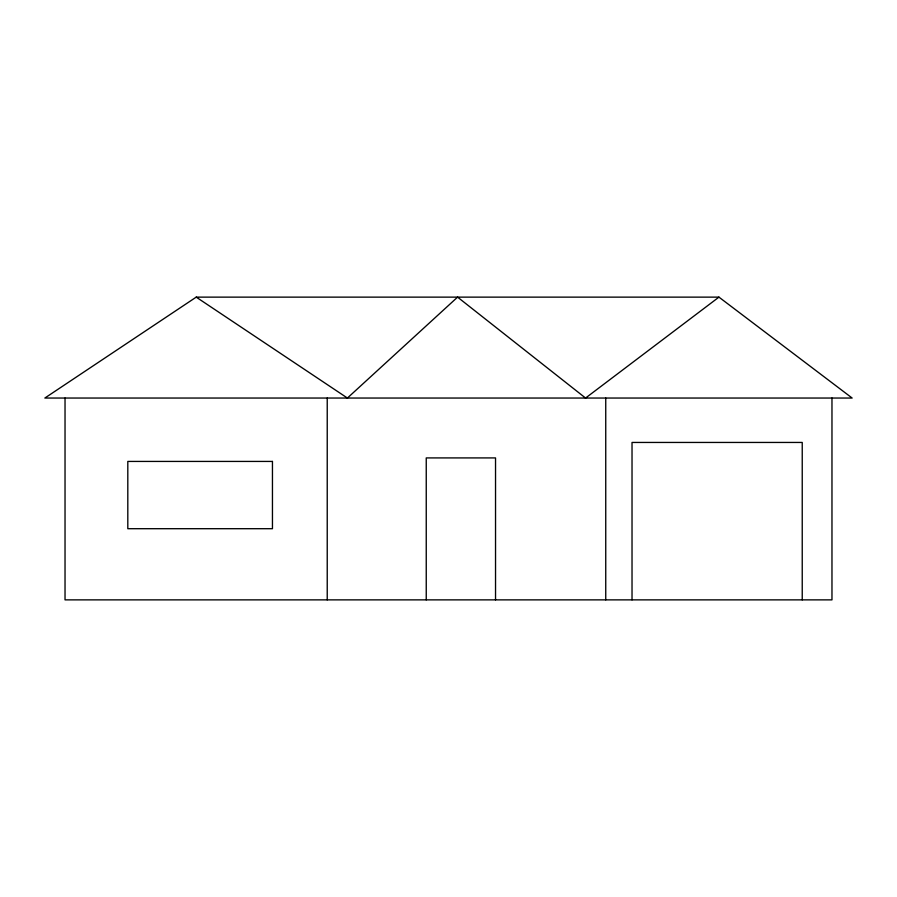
<?xml version="1.0" encoding="UTF-8"?>
<svg xmlns="http://www.w3.org/2000/svg" width="897" height="897" viewBox="0 0 897 897"><rect width="100%" height="100%" fill="white"/><g stroke="black" fill="none" stroke-linecap="round" stroke-linejoin="round"><path stroke-width="1.35" d="M718.946 297.131L585.562 398.044L457.582 297.131L347.408 398.044L196.219 297.131L44.85 398.044L852.15 398.044L718.946 297.131L196.219 297.131M831.968 398.044L831.968 599.869L65.032 599.869L65.032 398.044M802.232 599.869L802.232 442.445L632.026 442.445L632.026 599.869M605.744 398.044L605.744 599.869M495.536 599.869L495.536 457.918L426.243 457.918L426.243 599.869M327.226 398.044L327.226 599.869M272.453 461.428L127.811 461.428L127.811 528.703L272.453 528.703L272.453 461.428"/></g></svg>
